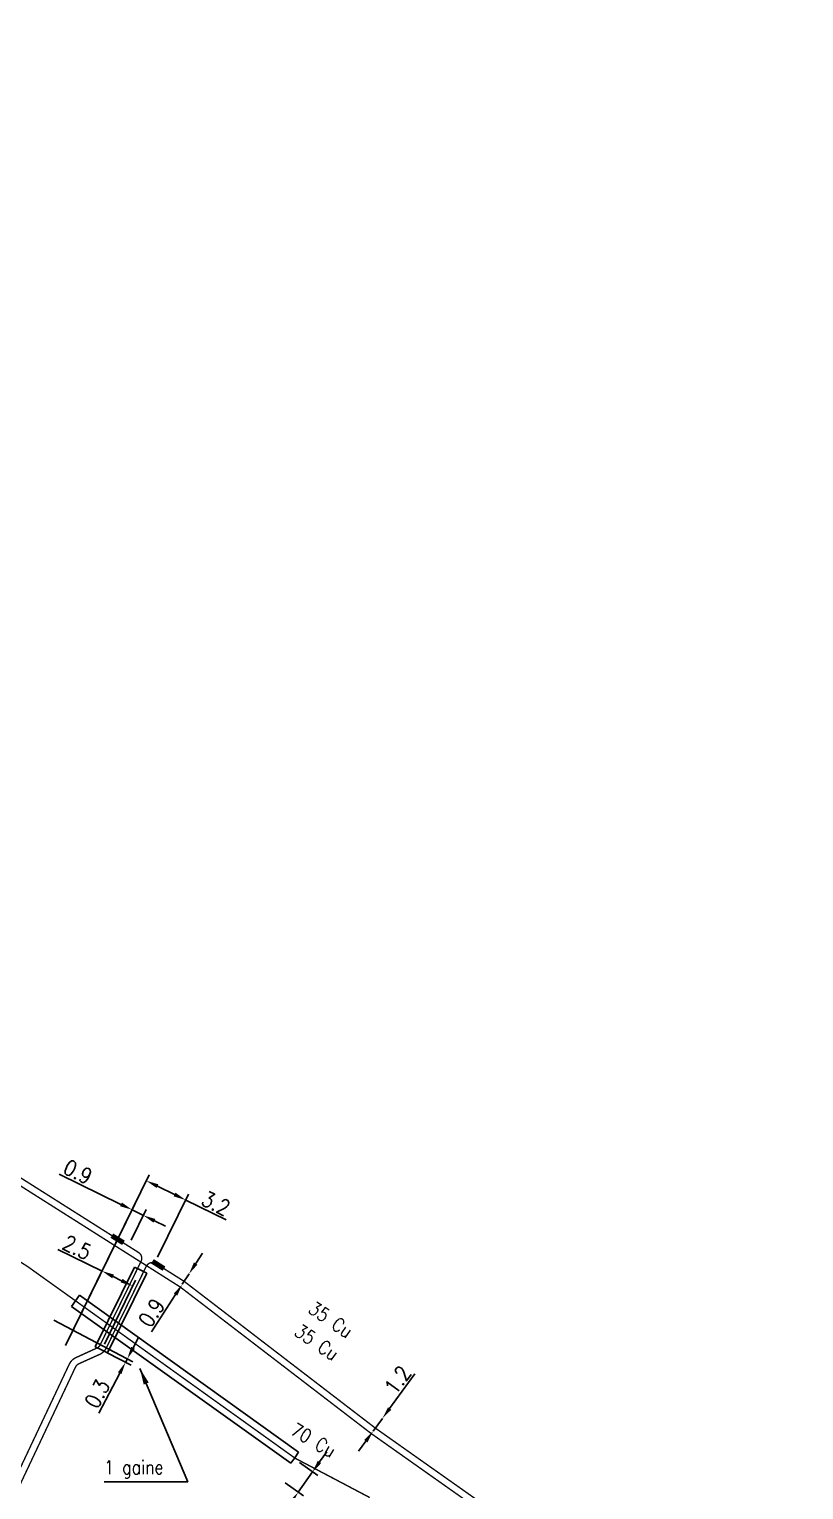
# Model space of a CAD drawing. Header units: millimetres. Extents: x 185000 to 186000, y 127000 to 128000.
# Drawn here: x 185448.3 to 185504.8, y 127252.2 to 127358.8 of the extents above; entities that cross this region are included whole.
import ezdxf
from ezdxf.enums import TextEntityAlignment as Align

# ---------------------------------------------------------------- set-up
doc = ezdxf.new("R2010")
doc.units = ezdxf.units.MM
doc.header["$PDMODE"] = 34
doc.layers.get('0').update_dxf_attribs({"linetype": 'CONTINUOUS'})
doc.layers.get('DEFPOINTS').update_dxf_attribs({"linetype": 'CONTINUOUS'})
for name, color, linetype in [('M_120', 5, 'M_ST_13'), ('M_300', 7, 'CONTINUOUS'), ('M_400', 7, 'CONTINUOUS')]:
    doc.layers.add(name, color=color, linetype=linetype)
doc.styles.get("Standard").update_dxf_attribs({"font": 'romans.shx', "width": 0.85})
doc.linetypes.add('M_ST_13', pattern='A,5,-0.3,["oo",Standard,S=1.5,R=0,X=0,Y=-0.5],-3', length=8.3)
doc.dimstyles.get("Standard").update_dxf_attribs({"dimtxt": 1.5, "dimasz": 1.2, "dimexe": 0.625, "dimexo": 0.625, "dimgap": 0.25, "dimtad": 1, "dimdec": 1, "dimzin": 0, "dimdsep": 46, "dimtxsty": 'Standard', "dimcen": -0.5, "dimadec": 0, "dimazin": 0, "dimtfac": 1, "dimtdec": 1, "dimtmove": 0, "dimatfit": 3, "dimfxl": 0, "dimtolj": 1, "dimtzin": 0, "dimarcsym": 0})

# ---------------------------------------------------------------- blocks, each defined once
blk = doc.blocks.new('*D85')
at = {"layer": 'DEFPOINTS', "color": 0, "linetype": 'Continuous', "transparency": 16777216}
for p in [(185474.03, 127257.41), (185474.03, 127257.41), (185473.35, 127256.48)]:
    blk.add_point(p, dxfattribs=at)
at = {"layer": 'M_120', "color": 0, "linetype": 'Continuous', "lineweight": -2, "transparency": 16777216}
for p, q in [((185474.56, 127258.13), (185476.41, 127260.67)), ((185473.35, 127256.48), (185474.03, 127257.41)), ((185472.82, 127255.75), (185472.29, 127255.02))]:
    blk.add_line(p, q, dxfattribs=at)
at = {"layer": 'M_120', "color": 0, "linetype": 'Continuous', "transparency": 16777216}
for points in [[(185474.44, 127258.22), (185474.68, 127258.04), (185474.03, 127257.41)], [(185472.7, 127255.84), (185472.94, 127255.66), (185473.35, 127256.48)]]:
    blk.add_solid(points, dxfattribs=at)
at = {"layer": 'M_120', "color": 0, "linetype": 'Continuous', "transparency": 16777216, "insert": (185475.14, 127260.21), "char_height": 1.125, "attachment_point": 5, "rotation": 53.9208}
blk.add_mtext('\\A1;1.2', dxfattribs=at)
blk = doc.blocks.new('*D86')
at = {"layer": 'DEFPOINTS', "color": 0, "linetype": 'Continuous', "transparency": 16777216}
for p in [(185459.92, 127267.96), (185459.92, 127267.96), (185459.43, 127267.2)]:
    blk.add_point(p, dxfattribs=at)
at = {"layer": 'M_120', "color": 0, "linetype": 'Continuous', "lineweight": -2, "transparency": 16777216}
for p, q in [((185460.41, 127268.72), (185460.9, 127269.47)), ((185459.92, 127267.96), (185459.43, 127267.2)), ((185458.94, 127266.45), (185457.18, 127263.74))]:
    blk.add_line(p, q, dxfattribs=at)
at = {"layer": 'M_120', "color": 0, "linetype": 'Continuous', "transparency": 16777216}
for points in [[(185460.28, 127268.8), (185460.53, 127268.63), (185459.92, 127267.96)], [(185458.81, 127266.53), (185459.06, 127266.37), (185459.43, 127267.2)]]:
    blk.add_solid(points, dxfattribs=at)
at = {"layer": 'M_120', "color": 0, "linetype": 'Continuous', "transparency": 16777216, "insert": (185457.19, 127265.12), "char_height": 1.125, "attachment_point": 5, "rotation": 57.065}
blk.add_mtext('\\A1;0.9', dxfattribs=at)
blk = doc.blocks.new('*D117')
at = {"layer": 'DEFPOINTS', "color": 0, "linetype": 'Continuous', "transparency": 16777216}
for p in [(185453.57, 127268.17), (185450.7, 127262.31), (185453.53, 127262.42)]:
    blk.add_point(p, dxfattribs=at)
at = {"layer": 'M_120', "color": 0, "linetype": 'Continuous', "lineweight": -2, "transparency": 16777216}
for p, q in [((185453.57, 127268.17), (185450.35, 127269.74)), ((185450.9, 127262.73), (185453.77, 127268.59)), ((185453.74, 127262.84), (185456.02, 127267.49)), ((185455, 127267.46), (185454.38, 127267.77))]:
    blk.add_line(p, q, dxfattribs=at)
at = {"layer": 'M_120', "color": 0, "linetype": 'Continuous', "transparency": 16777216}
for points in [[(185454.44, 127267.91), (185454.31, 127267.64), (185453.57, 127268.17)], [(185455.07, 127267.6), (185454.94, 127267.33), (185455.81, 127267.07)]]:
    blk.add_solid(points, dxfattribs=at)
at = {"layer": 'M_120', "color": 0, "linetype": 'Continuous', "transparency": 16777216, "insert": (185451.75, 127269.89), "char_height": 1.125, "attachment_point": 5, "rotation": 333.8698}
blk.add_mtext('\\A1;2.5', dxfattribs=at)
blk = doc.blocks.new('*D118')
at = {"layer": 'DEFPOINTS', "color": 0, "linetype": 'Continuous', "transparency": 16777216}
for p in [(185449.64, 127264.8), (185453.53, 127262.42), (185455.42, 127261.77)]:
    blk.add_point(p, dxfattribs=at)
at = {"layer": 'M_120', "color": 0, "linetype": 'Continuous', "lineweight": -2, "transparency": 16777216}
for p, q in [((185450.06, 127264.58), (185455.83, 127261.55)), ((185455.84, 127262.57), (185456.25, 127263.36)), ((185453.95, 127262.2), (185455.69, 127261.29)), ((185455.42, 127261.77), (185455.28, 127261.5)), ((185454.86, 127260.71), (185453.33, 127257.8))]:
    blk.add_line(p, q, dxfattribs=at)
at = {"layer": 'M_120', "color": 0, "linetype": 'Continuous', "transparency": 16777216}
for points in [[(185455.7, 127262.64), (185455.97, 127262.5), (185455.42, 127261.77)], [(185454.73, 127260.78), (185454.99, 127260.64), (185455.28, 127261.5)]]:
    blk.add_solid(points, dxfattribs=at)
at = {"layer": 'M_120', "color": 0, "linetype": 'Continuous', "transparency": 16777216, "insert": (185453.22, 127259.21), "char_height": 1.125, "attachment_point": 5, "rotation": 62.2912}
blk.add_mtext('\\A1;0.3', dxfattribs=at)
blk = doc.blocks.new('*D119')
at = {"layer": 'DEFPOINTS', "color": 0, "linetype": 'Continuous', "transparency": 16777216}
for p in [(185455.76, 127272.64), (185455.49, 127270), (185450.7, 127262.31)]:
    blk.add_point(p, dxfattribs=at)
at = {"layer": 'M_120', "color": 0, "linetype": 'Continuous', "lineweight": -2, "transparency": 16777216}
for p, q in [((185454.95, 127273.03), (185450.43, 127275.25)), ((185450.9, 127262.73), (185455.97, 127273.06)), ((185455.7, 127270.42), (185456.79, 127272.65)), ((185456.59, 127272.23), (185455.76, 127272.64)), ((185457.39, 127271.83), (185458.2, 127271.44))]:
    blk.add_line(p, q, dxfattribs=at)
at = {"layer": 'M_120', "color": 0, "linetype": 'Continuous', "transparency": 16777216}
for points in [[(185455.02, 127273.17), (185454.89, 127272.9), (185455.76, 127272.64)], [(185457.46, 127271.97), (185457.33, 127271.7), (185456.59, 127272.23)]]:
    blk.add_solid(points, dxfattribs=at)
at = {"layer": 'M_120', "color": 0, "linetype": 'Continuous', "transparency": 16777216, "insert": (185451.81, 127275.41), "char_height": 1.125, "attachment_point": 5, "rotation": 333.8698}
blk.add_mtext('\\A1;0.9', dxfattribs=at)
blk = doc.blocks.new('*D120')
at = {"layer": 'DEFPOINTS', "color": 0, "linetype": 'Continuous', "transparency": 16777216}
for p in [(185456.8, 127274.76), (185457.42, 127268.76), (185450.7, 127262.31)]:
    blk.add_point(p, dxfattribs=at)
at = {"layer": 'M_120', "color": 0, "linetype": 'Continuous', "lineweight": -2, "transparency": 16777216}
for p, q in [((185450.9, 127262.73), (185457.01, 127275.18)), ((185457.61, 127274.37), (185458.87, 127273.75)), ((185457.63, 127269.18), (185459.88, 127273.78)), ((185459.68, 127273.35), (185462.62, 127271.91))]:
    blk.add_line(p, q, dxfattribs=at)
at = {"layer": 'M_120', "color": 0, "linetype": 'Continuous', "transparency": 16777216}
for points in [[(185457.68, 127274.5), (185457.55, 127274.23), (185456.8, 127274.76)], [(185458.93, 127273.89), (185458.8, 127273.62), (185459.68, 127273.35)]]:
    blk.add_solid(points, dxfattribs=at)
at = {"layer": 'M_120', "color": 0, "linetype": 'Continuous', "transparency": 16777216, "insert": (185461.88, 127273.11), "char_height": 1.125, "attachment_point": 5, "rotation": 333.8698}
blk.add_mtext('\\A1;3.2', dxfattribs=at)
blk = doc.blocks.new('M_300_03')
at = {"color": 0, "linetype": 'Continuous'}
blk.add_solid([(-0.5, 0.1875), (-0.5, -0.1875), (0.5, 0.1875), (0.5, -0.1875)], dxfattribs=at)
at = {"color": 0, "linetype": 'Continuous', "width": 0.75, "flags": 3}
for tag, p in [('DEF_LEG', (0, -5)), ('DEF_COUP', (0, -7.5)), ('DEF_TYPE', (0, -10))]:
    blk.add_attdef(tag, text='', height=1.2, dxfattribs=at).set_placement(p, align=Align.MIDDLE)
blk = doc.blocks.new('*D165')
at = {"layer": 'DEFPOINTS', "color": 0, "linetype": 'Continuous', "transparency": 16777216}
for p in [(185467.59, 127254.45), (185466.55, 127252.98), (185467.89, 127252.03)]:
    blk.add_point(p, dxfattribs=at)
at = {"layer": 'M_120', "color": 0, "linetype": 'Continuous', "lineweight": -2, "transparency": 16777216}
for p, q in [((185467.97, 127254.18), (185469.31, 127253.23)), ((185469.45, 127254.23), (185469.97, 127254.97)), ((185468.93, 127253.5), (185467.89, 127252.03)), ((185466.93, 127252.71), (185468.27, 127251.76)), ((185467.37, 127251.29), (185465.55, 127248.73))]:
    blk.add_line(p, q, dxfattribs=at)
at = {"layer": 'M_120', "color": 0, "linetype": 'Continuous', "transparency": 16777216}
for points in [[(185469.32, 127254.32), (185469.57, 127254.15), (185468.93, 127253.5)], [(185467.24, 127251.38), (185467.49, 127251.21), (185467.89, 127252.03)]]:
    blk.add_solid(points, dxfattribs=at)
at = {"layer": 'M_120', "color": 0, "linetype": 'Continuous', "transparency": 16777216, "insert": (185465.59, 127250.08), "char_height": 1.125, "attachment_point": 5, "rotation": 54.7168}
blk.add_mtext('\\A1;1.8', dxfattribs=at)

msp = doc.modelspace()

# ---------------------------------------------------------------- linework, layer by layer
at = {"layer": 'M_120', "const_width": 0.1}
for points in [[(185504.45, 127234.23), (185473.22, 127256.3), (185459.28, 127267), (185419.49, 127292.2), (185403.48, 127302.54), (185393.24, 127309.23), (185387.75, 127312.71), (185385.37, 127315.16, -0.084936), (185385.14, 127315.41), (185384.48, 127316.38, -0.053239), (185384.38, 127316.57), (185383.47, 127318.85, -0.062598), (185383.41, 127319.09), (185383.11, 127321.38, -0.116803), (185383.15, 127321.84), (185384.31, 127325.15), (185391.43, 127342.16), (185395.18, 127351.2), (185400.38, 127363.16)], [(185444.82, 127247.89), (185451.18, 127261.37, -0.17797), (185451.67, 127261.85), (185453.18, 127262.54, 0.174015), (185453.43, 127262.77), (185456.16, 127268.35), (185456.42, 127268.88, 0.382784), (185456.24, 127269.52), (185454.71, 127270.49), (185419.76, 127292.62, -0.002163)], [(185445.28, 127247.68), (185451.63, 127261.15, -0.17797), (185451.88, 127261.4), (185453.39, 127262.08, 0.174015), (185453.88, 127262.55), (185456.61, 127268.13), (185456.8, 127268.51, -0.446358), (185457.52, 127268.71), (185457.67, 127268.61), (185459.57, 127267.41), (185473.52, 127256.7), (185504.74, 127234.64)]]:
    msp.add_lwpolyline(points, format="xyb", dxfattribs=at)
msp.add_lwpolyline([(185473.11, 127251.63), (185467.65, 127254.51), (185451.64, 127265.99), (185448.12, 127268.51), (185443, 127271.74), (185441.75, 127272.52), (185439.87, 127273.68), (185437.89, 127274.91), (185432.88, 127278.25), (185427.83, 127281.53), (185422.31, 127285.04), (185406.33, 127294.92), (185395.87, 127302.15), (185370.71, 127318.58), (185365.42, 127320.37), (185359.01, 127324.43), (185347.19, 127331.61), (185341.59, 127335.14), (185333.72, 127340.07)], dxfattribs=at)
at = {"layer": 'M_400', "color": 7, "linetype": 'CONTINUOUS'}
for p, q in [((185453.08, 127262.64), (185455.94, 127268.46)), ((185453.98, 127262.2), (185456.84, 127268.02)), ((185455.94, 127268.46), (185456.39, 127268.24)), ((185456.84, 127268.02), (185456.39, 127268.24)), ((185451.35, 127265.58), (185451.64, 127265.99)), ((185451.93, 127266.4), (185451.64, 127265.99)), ((185451.93, 127266.4), (185467.92, 127254.94)), ((185451.35, 127265.58), (185467.34, 127254.13)), ((185453.08, 127262.64), (185453.53, 127262.42)), ((185453.98, 127262.2), (185453.53, 127262.42)), ((185467.34, 127254.13), (185467.63, 127254.53)), ((185467.92, 127254.94), (185467.63, 127254.53))]:
    msp.add_line(p, q, dxfattribs=at)

# ---------------------------------------------------------------- block references
at = {"layer": 'M_300'}
for p, rotation in [((185454.71, 127270.49), 328.6045941041375), ((185457.67, 127268.61), 327.6539352423759)]:
    msp.add_blockref('M_300_03', p, dxfattribs=dict(at, rotation=rotation))

# ---------------------------------------------------------------- texts
at = {"layer": 'M_120', "width": 0.85}
for s, rotation, p in [('35 Cu', 325.509, (185470.26, 127264.62)), ('35 Cu', 325.509, (185469.24, 127262.97)), ('70 Cu', 329.3798, (185469, 127255.82))]:
    msp.add_text(s, height=1, rotation=rotation, dxfattribs=at).set_placement(p, align=Align.MIDDLE)
at = {"layer": 'M_400', "insert": (185453.72, 127253.68), "char_height": 1, "attachment_point": 4}
msp.add_mtext('1 gaine', dxfattribs=at)

# ---------------------------------------------------------------- dimensions: what is measured, and where the dimension line sits
at = {"layer": 'M_120', "linetype": 'Continuous'}
for base, p1, p2, angle, picture, middle in [((185455.76, 127272.64), (185455.49, 127270), (185450.7, 127262.31), 333.8698, '*D119', (185451.48, 127274.74)), ((185456.8, 127274.76), (185457.42, 127268.76), (185450.7, 127262.31), 333.8698, '*D120', (185461.55, 127272.43)), ((185453.57, 127268.17), (185453.53, 127262.42), (185450.7, 127262.31), 333.8698, '*D117', (185451.42, 127269.22)), ((185459.92, 127267.96), (185459.43, 127267.2), (185459.92, 127267.96), 237.065, '*D86', (185457.82, 127264.71)), ((185455.42, 127261.77), (185453.53, 127262.42), (185449.64, 127264.8), 242.2912, '*D118', (185453.89, 127258.86)), ((185474.03, 127257.41), (185473.35, 127256.48), (185474.03, 127257.41), 233.9208, '*D85', (185475.75, 127259.77)), ((185467.89, 127252.03), (185467.59, 127254.45), (185466.55, 127252.98), 54.7168, '*D165', (185466.2, 127249.65))]:
    dim = msp.add_linear_dim(base=base, p1=p1, p2=p2, angle=angle, dimstyle='Standard', override={"dimscale": 0.75}, dxfattribs=at)
    dim.commit()
    dim.dimension.update_dxf_attribs({"geometry": picture, "text_midpoint": middle, "dimtype": 160})

# ---------------------------------------------------------------- leaders
at = {"layer": 'M_400', "annotation_type": 0, "has_hookline": 1, "hookline_direction": 1, "text_width": 4.65}
msp.add_leader([(185456.33, 127261.06), (185459.82, 127252.77), (185458.62, 127252.77)], dimstyle='Standard', dxfattribs=at)

doc.saveas('drawing.dxf')
